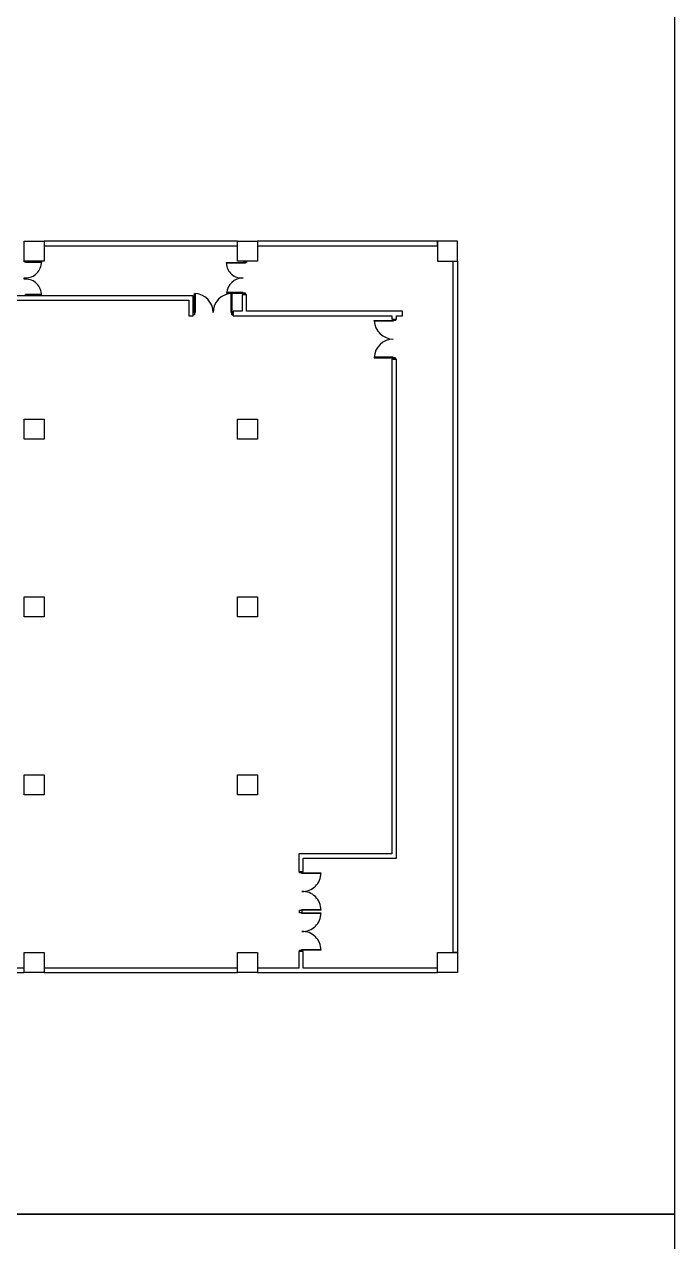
# Model space of a CAD drawing. Header units: centimetres. Extents: x -2363 to 10982, y -15317 to 6533.
# Drawn here: x 8055 to 10982, y -4516 to 960 of the extents above; entities that cross this region are included whole.
import ezdxf

# ---------------------------------------------------------------- set-up
doc = ezdxf.new("R2010")
doc.units = ezdxf.units.CM
doc.header["$MEASUREMENT"] = 0
for name, color, linetype in [('00_Coffee', 5, 'Continuous'), ('00_Walls', 6, 'Continuous'), ('01_Doors', 4, 'Continuous')]:
    doc.layers.add(name, color=color, linetype=linetype)

msp = doc.modelspace()

# ---------------------------------------------------------------- linework, layer by layer
at = {"layer": '00_Coffee'}
for points in [[(-2362.9, 1070.9), (10982.1, 1070.9), (10982.1, -4391.7), (-2362.9, -4391.7)], [(-2362.9, -4391.7), (10982.1, -4391.7), (10982.1, -9854.3), (-2362.9, -9854.3)]]:
    msp.add_lwpolyline(points, close=True, dxfattribs=at)
at = {"layer": '00_Walls'}
for p, q in [((9729.5, -545.4), (9709.5, -545.4)), ((9709.5, -545.4), (9709.5, -2770.4)), ((9729.5, -2790.4), (9729.5, -545.4)), ((9709.5, -2770.4), (9289.5, -2770.4)), ((9289.5, -2770.4), (9289.5, -2850.4)), ((9309.5, -2850.4), (9309.5, -2790.4)), ((9309.5, -2790.4), (9729.5, -2790.4)), ((9289.5, -2850.4), (9309.5, -2850.4))]:
    msp.add_line(p, q, dxfattribs=at)
for points in [[(8144.5, -105.4), (8054.5, -105.4), (8054.5, -15.4), (8144.5, -15.4)], [(8144.5, -15.4), (8144.5, -35.4), (9014.5, -35.4), (9014.5, -15.4)], [(9104.5, -105.4), (9014.5, -105.4), (9014.5, -15.4), (9104.5, -15.4)], [(9104.5, -15.4), (9104.5, -35.4), (9914.5, -35.4), (9914.5, -15.4)], [(9914.5, -105.4), (10004.5, -105.4), (10004.5, -15.4), (9914.5, -15.4)], [(10004.5, -3215.4), (9984.5, -3215.4), (9984.5, -105.4), (10004.5, -105.4)], [(8814.5, -350.4), (8814.5, -260.4), (7174.5, -260.4), (7174.5, -280.4), (8794.5, -280.4), (8794.5, -350.4)], [(9709.5, -365.4), (9729.5, -365.4), (9729.5, -350.4), (9757.5, -350.4), (9757.5, -330.4), (9054.5, -330.4), (9054.5, -255.4), (9034.5, -255.4), (9034.5, -330.4), (8994.5, -330.4), (8994.5, -350.4), (9709.5, -350.4)], [(8054.5, -815.4), (8144.5, -815.4), (8144.5, -905.4), (8054.5, -905.4)], [(9014.5, -815.4), (9104.5, -815.4), (9104.5, -905.4), (9014.5, -905.4)], [(8144.5, -1705.4), (8054.5, -1705.4), (8054.5, -1615.4), (8144.5, -1615.4)], [(9104.5, -1705.4), (9014.5, -1705.4), (9014.5, -1615.4), (9104.5, -1615.4)], [(8144.5, -2505.4), (8054.5, -2505.4), (8054.5, -2415.4), (8144.5, -2415.4)], [(9104.5, -2505.4), (9014.5, -2505.4), (9014.5, -2415.4), (9104.5, -2415.4)], [(8144.5, -3305.4), (8054.5, -3305.4), (8054.5, -3215.4), (8144.5, -3215.4)], [(9104.5, -3305.4), (9014.5, -3305.4), (9014.5, -3215.4), (9104.5, -3215.4)], [(9104.5, -3305.4), (9914.5, -3305.4), (9914.5, -3285.4), (9309.5, -3285.4), (9309.5, -3210.4), (9289.5, -3210.4), (9289.5, -3285.4), (9104.5, -3285.4)], [(10004.5, -3305.4), (9914.5, -3305.4), (9914.5, -3215.4), (10004.5, -3215.4)], [(7184.5, -3305.4), (8054.5, -3305.4), (8054.5, -3285.4), (7184.5, -3285.4)], [(8144.5, -3305.4), (9014.5, -3305.4), (9014.5, -3285.4), (8144.5, -3285.4)]]:
    msp.add_lwpolyline(points, close=True, dxfattribs=at)
at = {"layer": '01_Doors', "lineweight": -3}
for p, q in [((8988.5, -336.4), (8985.5, -336.4)), ((8988.5, -336.4), (8988.5, -346.4)), ((8994.5, -336.4), (8988.5, -336.4)), ((8988.5, -346.4), (8994.5, -346.4))]:
    msp.add_line(p, q, dxfattribs=at)
at = {"layer": '01_Doors'}
for points in [[(8054.5, -105.4), (8064.5, -105.4), (8064.5, -108.4), (8054.5, -108.4), (8054.5, -105.4)], [(8059.5, -108.4), (8131.5, -108.4), (8131.5, -111.4), (8059.5, -111.4)], [(9044.5, -105.4), (9054.5, -105.4), (9054.5, -110.4), (9044.5, -110.4)], [(8964.5, -110.7), (9049.5, -110.4), (9049.5, -114.3), (8964.5, -114.4)], [(8054.5, -179.9), (8064.5, -179.9), (8064.5, -182.9), (8054.5, -182.9), (8054.5, -179.9)], [(8054.5, -182.9), (8064.5, -182.9), (8064.5, -185.9), (8054.5, -185.9), (8054.5, -182.9)], [(8054.5, -257.4), (8064.5, -257.4), (8064.5, -260.4), (8054.5, -260.4), (8054.5, -257.4)], [(8059.5, -257.4), (8131.5, -257.4), (8131.5, -254.4), (8059.5, -254.4)], [(8820.5, -250.4), (8823.5, -250.4), (8823.5, -336.4), (8820.5, -336.4)], [(8964.5, -249.4), (9039.5, -249.4), (9039.5, -246.4), (8964.5, -246.4)], [(8985.5, -250.4), (8988.5, -250.4), (8988.5, -336.4), (8985.5, -336.4)], [(9039.5, -255.4), (9049.5, -255.4), (9049.5, -249.6), (9039.5, -249.6)], [(8814.5, -336.4), (8820.5, -336.4), (8820.5, -346.4), (8814.5, -346.4)], [(8988.5, -336.4), (8994.5, -336.4), (8994.5, -346.4), (8988.5, -346.4)], [(9629.5, -371.4), (9715.5, -371.4), (9715.5, -374.4), (9629.5, -374.4)], [(9715.5, -365.4), (9725.5, -365.4), (9725.5, -371.4), (9715.5, -371.4)], [(9629.5, -539.4), (9715.5, -539.4), (9715.5, -536.4), (9629.5, -536.4)], [(9715.5, -545.4), (9725.5, -545.4), (9725.5, -539.4), (9715.5, -539.4)], [(9293.5, -2850.4), (9303.5, -2850.4), (9303.5, -2856.4), (9293.5, -2856.4)], [(9303.5, -2856.4), (9389.5, -2856.4), (9389.5, -2859.4), (9303.5, -2859.4)], [(9293.5, -3024.4), (9303.5, -3024.4), (9303.5, -3036.4), (9293.5, -3036.4)], [(9303.5, -3021.4), (9389.5, -3021.4), (9389.5, -3024.4), (9303.5, -3024.4)], [(9303.5, -3036.4), (9389.5, -3036.4), (9389.5, -3039.4), (9303.5, -3039.4)], [(9293.5, -3204.4), (9303.5, -3204.4), (9303.5, -3210.4), (9293.5, -3210.4)], [(9303.5, -3201.4), (9389.5, -3201.4), (9389.5, -3204.4), (9303.5, -3204.4)]]:
    msp.add_lwpolyline(points, close=True, dxfattribs=at)
for centre, radius, start, end in [((8061.5, -109.9), 70, 268.3652, 1.2275), ((9032.4, -112.9), 67.9, 181.2888, 276.0282), ((8061.5, -255.9), 70, 358.7725, 91.6348), ((9039.5, -255.7), 75.3, 90, 175.2281), ((8818.8, -336.1), 85.7, 359.8062, 88.8457), ((8990.2, -336.1), 85.7, 91.1543, 180.1938), ((9715.2, -369.6), 85.8, 182.1862, 270.1937), ((9715.2, -541.2), 85.8, 89.8063, 177.8138), ((9307, -2857.9), 82.6, 267.611, 1.0409), ((9307, -3022.9), 82.6, 358.9591, 92.389), ((9307, -3037.9), 82.6, 267.611, 1.0409), ((9307, -3202.9), 82.6, 358.9591, 92.389)]:
    msp.add_arc(centre, radius, start, end, dxfattribs=at)

doc.saveas('drawing.dxf')
